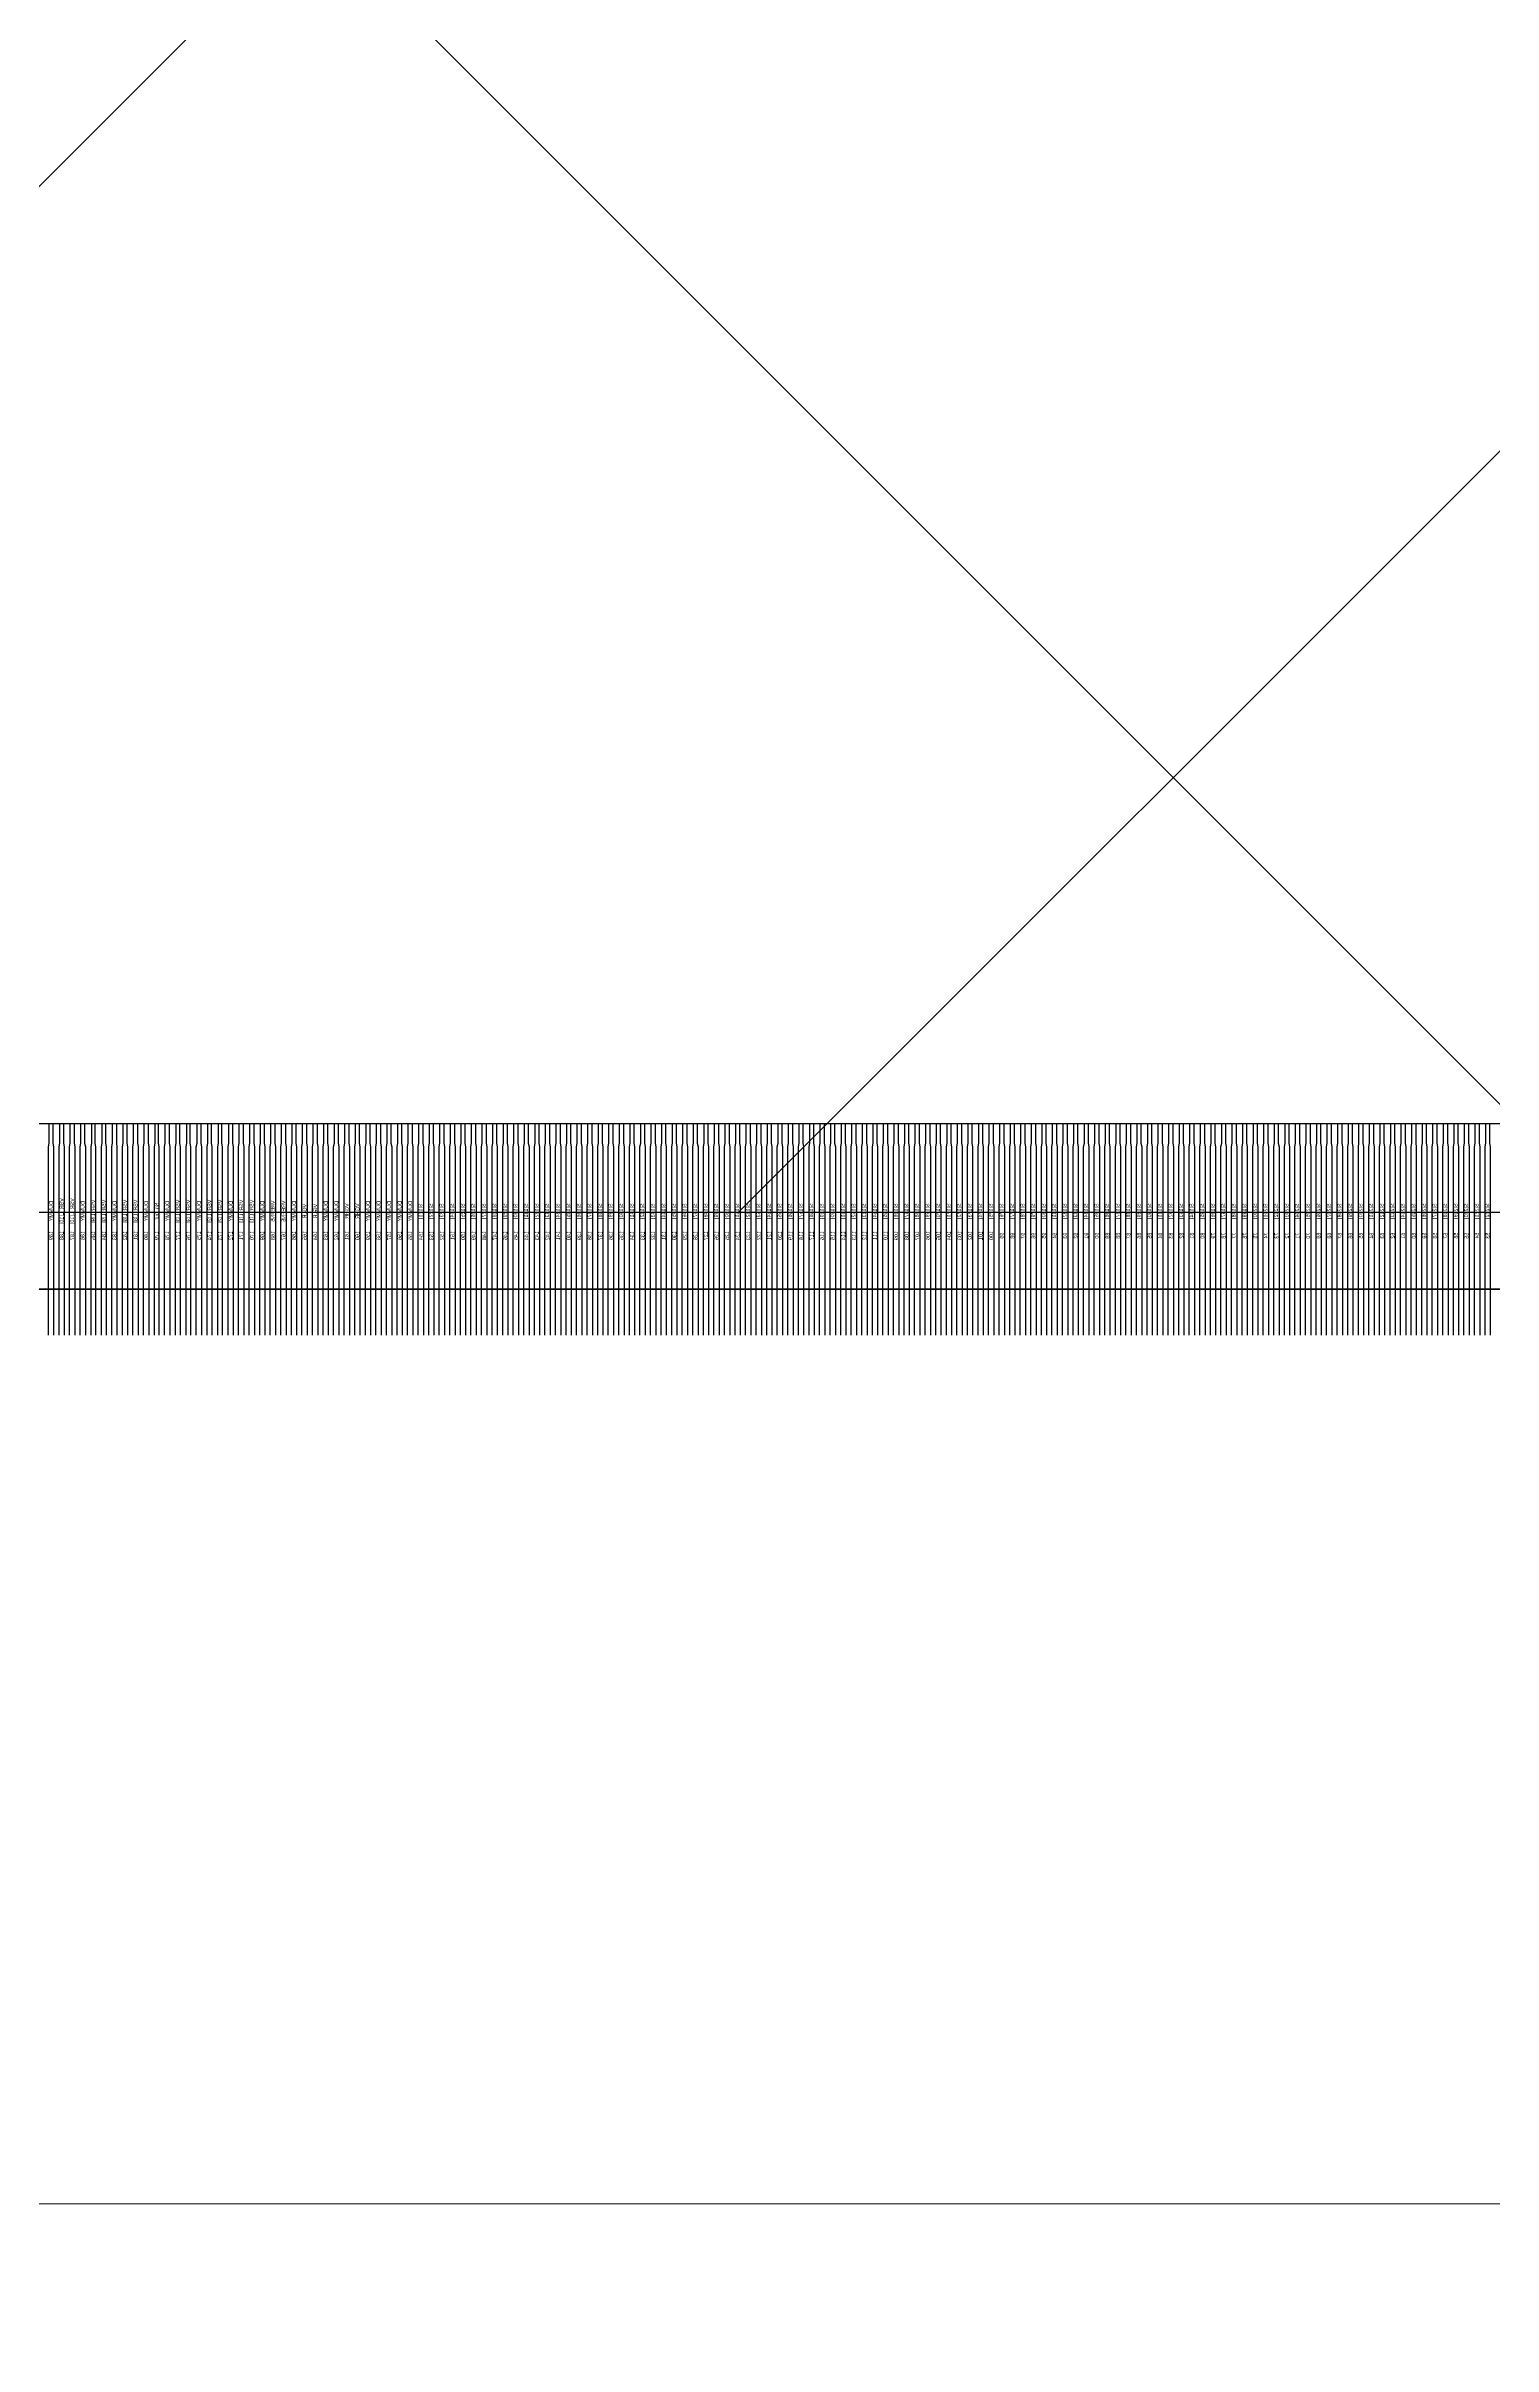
# Model space of a CAD drawing. Header units: millimetres. Extents: x 1773 to 2105, y 395 to 649.
# Drawn here: x 1951.61 to 1955.38, y 509.38 to 515.37 of the extents above; entities that cross this region are included whole.
import ezdxf
from ezdxf.enums import TextEntityAlignment as Align

# ---------------------------------------------------------------- set-up
doc = ezdxf.new("R2010")
doc.units = ezdxf.units.MM
for name, color, linetype in [('01 Copper', 3, 'Continuous'), ('06 Cutline', 4, 'Continuous'), ('13 OL no.', 190, 'Continuous'), ('14 OL name', 220, 'Continuous'), ('DST', 253, 'Continuous')]:
    doc.layers.add(name, color=color, linetype=linetype)
doc.layers.add('CG', color=3, linetype='Continuous', lineweight=20)
doc.layers.add('P_OLED.drawing', color=3, linetype='Continuous', lineweight=100)
doc.styles.add('MBC_Arial_Font', font='arial.ttf')

msp = doc.modelspace()

# ---------------------------------------------------------------- hatches: boundary and pattern name
at = {"layer": 'DST', "ltscale": 0.1}
h = msp.add_hatch(dxfattribs=at)
h.set_pattern_fill('ANSI37', color=256, style=0)
h.set_pattern_definition([(45, (59.7107, 15.058), (-2.245064, 2.245064), []), (135, (59.7107, 15.058), (-2.245064, -2.245064), [])])
h.paths.add_polyline_path([(1965.3206, 553.0235), (1937.9322, 553.0235), (1937.7377, 553.0216), (1937.548, 553.0158), (1937.3623, 553.0063), (1937.1803, 552.993), (1937.0021, 552.9761), (1936.8277, 552.9555), (1936.6569, 552.9314), (1936.4896, 552.9038), (1936.3259, 552.8728), (1936.1657, 552.8384), (1936.009, 552.8007), (1935.8555, 552.7597), (1935.7054, 552.7154), (1935.5585, 552.6681), (1935.4148, 552.6175), (1935.2742, 552.564), (1935.1366, 552.5074), (1935.0021, 552.4478), (1934.8704, 552.3854), (1934.7416, 552.32), (1934.6156, 552.2518), (1934.4924, 552.1809), (1934.3718, 552.1072), (1934.2538, 552.0308), (1934.1384, 551.9517), (1934.0255, 551.87), (1933.915, 551.7857), (1933.807, 551.6989), (1933.7012, 551.6096), (1933.5977, 551.5179), (1933.4965, 551.4237), (1933.3974, 551.3272), (1933.3004, 551.2282), (1933.2057, 551.127), (1933.1133, 551.0235), (1933.0234, 550.9176), (1932.9359, 550.8094), (1932.8509, 550.6987), (1932.7685, 550.5856), (1932.6886, 550.4699), (1932.6114, 550.3516), (1932.5369, 550.2307), (1932.4651, 550.1072), (1932.3961, 549.9808), (1932.3299, 549.8517), (1932.2666, 549.7197), (1932.2062, 549.5848), (1932.1488, 549.447), (1932.0944, 549.3061), (1932.0431, 549.1622), (1931.995, 549.0151), (1931.95, 548.8648), (1931.9083, 548.7113), (1931.8699, 548.5545), (1931.8349, 548.3944), (1931.8033, 548.2308), (1931.7752, 548.0638), (1931.7506, 547.8932), (1931.7297, 547.7192), (1931.7124, 547.5415), (1931.6989, 547.3601), (1931.6891, 547.175), (1931.6832, 546.9862), (1931.6812, 546.7925), (1931.6812, 518.2049), (1931.6832, 518.0573), (1931.6892, 517.9139), (1931.6989, 517.7733), (1931.7123, 517.6355), (1931.7293, 517.5005), (1931.7499, 517.3681), (1931.7738, 517.2382), (1931.801, 517.111), (1931.8315, 516.9862), (1931.865, 516.8638), (1931.9015, 516.7437), (1931.941, 516.6259), (1931.9833, 516.5104), (1932.0283, 516.397), (1932.0759, 516.2857), (1932.1261, 516.1765), (1932.1788, 516.0693), (1932.2338, 515.9641), (1932.2911, 515.8607), (1932.3506, 515.7592), (1932.4122, 515.6595), (1932.4758, 515.5615), (1932.5413, 515.4653), (1932.6087, 515.3707), (1932.6778, 515.2778), (1932.7485, 515.1864), (1932.8208, 515.0965), (1932.8945, 515.0082), (1932.9696, 514.9213), (1933.046, 514.8358), (1933.1235, 514.7516), (1933.2017, 514.6692), (1933.3418, 514.5273), (1933.4842, 514.3901), (1933.6294, 514.2573), (1933.7774, 514.1288), (1933.9285, 514.0048), (1934.0827, 513.8851), (1934.2402, 513.7699), (1934.4011, 513.659), (1934.5656, 513.5525), (1934.7337, 513.4503), (1934.9056, 513.3525), (1935.0814, 513.2591), (1935.2613, 513.1701), (1935.4455, 513.0855), (1935.6339, 513.0053), (1935.8269, 512.9295), (1936.0245, 512.8582), (1936.2269, 512.7913), (1936.4341, 512.7288), (1936.6464, 512.6708), (1936.8638, 512.6174), (1937.0865, 512.5684), (1937.3146, 512.5241), (1937.5482, 512.4842), (1937.7875, 512.449), (1938.0326, 512.4184), (1938.2836, 512.3925), (1938.5406, 512.3712), (1938.8038, 512.3546), (1939.0732, 512.3427), (1939.349, 512.3355), (1939.6321, 512.3331), (1963.6208, 512.3331), (1963.9039, 512.3355), (1964.1797, 512.3427), (1964.4491, 512.3546), (1964.7122, 512.3712), (1964.9692, 512.3925), (1965.2202, 512.4184), (1965.4653, 512.449), (1965.7046, 512.4842), (1965.9383, 512.5241), (1966.1664, 512.5684), (1966.3891, 512.6174), (1966.6065, 512.6708), (1966.8188, 512.7288), (1967.026, 512.7913), (1967.2284, 512.8582), (1967.426, 512.9295), (1967.6189, 513.0053), (1967.8074, 513.0855), (1967.9915, 513.1701), (1968.1714, 513.2591), (1968.3473, 513.3525), (1968.5192, 513.4503), (1968.6873, 513.5525), (1968.8517, 513.659), (1969.0126, 513.7699), (1969.1701, 513.8851), (1969.3243, 514.0048), (1969.4754, 514.1288), (1969.6235, 514.2573), (1969.7687, 514.3901), (1969.911, 514.5273), (1970.0511, 514.6692), (1970.1293, 514.7516), (1970.2069, 514.8358), (1970.2832, 514.9213), (1970.3583, 515.0082), (1970.4321, 515.0965), (1970.5043, 515.1864), (1970.5751, 515.2778), (1970.6442, 515.3707), (1970.7115, 515.4653), (1970.777, 515.5615), (1970.8407, 515.6595), (1970.9023, 515.7592), (1970.9618, 515.8607), (1971.0191, 515.9641), (1971.0741, 516.0693), (1971.1267, 516.1765), (1971.1769, 516.2857), (1971.2246, 516.397), (1971.2696, 516.5104), (1971.3119, 516.6259), (1971.3513, 516.7437), (1971.3879, 516.8638), (1971.4214, 516.9862), (1971.4518, 517.111), (1971.4791, 517.2382), (1971.503, 517.3681), (1971.5235, 517.5005), (1971.5406, 517.6355), (1971.554, 517.7733), (1971.5637, 517.9139), (1971.5696, 518.0573), (1971.5716, 518.2049), (1971.5716, 546.7925), (1971.5696, 546.9862), (1971.5637, 547.175), (1971.554, 547.3601), (1971.5404, 547.5415), (1971.5232, 547.7192), (1971.5022, 547.8932), (1971.4777, 548.0638), (1971.4496, 548.2308), (1971.418, 548.3944), (1971.3829, 548.5545), (1971.3446, 548.7113), (1971.3029, 548.8648), (1971.2579, 549.0151), (1971.2098, 549.1622), (1971.1585, 549.3061), (1971.1041, 549.447), (1971.0467, 549.5848), (1970.9863, 549.7197), (1970.923, 549.8517), (1970.8568, 549.9808), (1970.7878, 550.1072), (1970.716, 550.2307), (1970.6414, 550.3516), (1970.5642, 550.4699), (1970.4844, 550.5856), (1970.4019, 550.6987), (1970.317, 550.8094), (1970.2295, 550.9176), (1970.1395, 551.0235), (1970.0472, 551.127), (1969.9525, 551.2282), (1969.8555, 551.3272), (1969.7564, 551.4237), (1969.6552, 551.5179), (1969.5517, 551.6096), (1969.4459, 551.6989), (1969.3378, 551.7857), (1969.2274, 551.87), (1969.1144, 551.9517), (1968.999, 552.0308), (1968.8811, 552.1072), (1968.7605, 552.1809), (1968.6372, 552.2518), (1968.5112, 552.32), (1968.3825, 552.3854), (1968.2508, 552.4478), (1968.1162, 552.5074), (1967.9787, 552.564), (1967.8381, 552.6175), (1967.6944, 552.6681), (1967.5475, 552.7154), (1967.3973, 552.7597), (1967.2439, 552.8007), (1967.0871, 552.8384), (1966.9269, 552.8728), (1966.7632, 552.9038), (1966.596, 552.9314), (1966.4252, 552.9555), (1966.2507, 552.9761), (1966.0726, 552.993), (1965.8906, 553.0063), (1965.7048, 553.0158), (1965.5152, 553.0216)])

# ---------------------------------------------------------------- linework, layer by layer
at = {"layer": '01 Copper', "color": 1}
for points in [[(1951.6197, 512.0131), (1951.6197, 512.5031), (1951.6214, 512.5131), (1951.6214, 512.5631)], [(1951.6314, 512.5631), (1951.6314, 512.5131), (1951.6332, 512.5031), (1951.6332, 512.0131)], [(1951.7022, 512.0131), (1951.7022, 512.5031), (1951.7039, 512.5131), (1951.7039, 512.5631)], [(1951.7139, 512.5631), (1951.7139, 512.5131), (1951.7157, 512.5031), (1951.7157, 512.0131)], [(1951.7846, 512.0131), (1951.7846, 512.5031), (1951.7864, 512.5131), (1951.7864, 512.5631)], [(1951.7964, 512.5631), (1951.7964, 512.5131), (1951.7981, 512.5031), (1951.7981, 512.0131)], [(1951.8671, 512.0131), (1951.8671, 512.5031), (1951.8688, 512.5131), (1951.8688, 512.5631)], [(1951.8788, 512.5631), (1951.8788, 512.5131), (1951.8806, 512.5031), (1951.8806, 512.0131)], [(1951.9221, 512.0131), (1951.9221, 512.5031), (1951.9238, 512.5131), (1951.9238, 512.5631)], [(1951.9338, 512.5631), (1951.9338, 512.5131), (1951.9356, 512.5031), (1951.9356, 512.0131)], [(1952.0045, 512.0131), (1952.0045, 512.5031), (1952.0063, 512.5131), (1952.0063, 512.5631)], [(1952.0163, 512.5631), (1952.0163, 512.5131), (1952.018, 512.5031), (1952.018, 512.0131)], [(1952.087, 512.0131), (1952.087, 512.5031), (1952.0888, 512.5131), (1952.0888, 512.5631)], [(1952.0988, 512.5631), (1952.0988, 512.5131), (1952.1005, 512.5031), (1952.1005, 512.0131)], [(1952.1695, 512.0131), (1952.1695, 512.5031), (1952.1712, 512.5131), (1952.1712, 512.5631)], [(1952.1812, 512.5631), (1952.1812, 512.5131), (1952.183, 512.5031), (1952.183, 512.0131)], [(1952.252, 512.0131), (1952.252, 512.5031), (1952.2537, 512.5131), (1952.2537, 512.5631)], [(1952.2637, 512.5631), (1952.2637, 512.5131), (1952.2655, 512.5031), (1952.2655, 512.0131)], [(1952.3344, 512.0131), (1952.3344, 512.5031), (1952.3362, 512.5131), (1952.3362, 512.5631)], [(1952.3462, 512.5631), (1952.3462, 512.5131), (1952.3479, 512.5031), (1952.3479, 512.0131)], [(1952.3619, 512.0131), (1952.3619, 512.5031), (1952.3637, 512.5131), (1952.3637, 512.5631)], [(1952.3737, 512.5631), (1952.3737, 512.5131), (1952.3754, 512.5031), (1952.3754, 512.0131)], [(1952.4444, 512.0131), (1952.4444, 512.5031), (1952.4461, 512.5131), (1952.4461, 512.5631)], [(1952.4561, 512.5631), (1952.4561, 512.5131), (1952.4579, 512.5031), (1952.4579, 512.0131)], [(1952.4719, 512.0131), (1952.4719, 512.5031), (1952.4736, 512.5131), (1952.4736, 512.5631)], [(1952.4836, 512.5631), (1952.4836, 512.5131), (1952.4854, 512.5031), (1952.4854, 512.0131)], [(1952.4994, 512.0131), (1952.4994, 512.5031), (1952.5011, 512.5131), (1952.5011, 512.5631)], [(1952.5111, 512.5631), (1952.5111, 512.5131), (1952.5129, 512.5031), (1952.5129, 512.0131)], [(1952.5269, 512.0131), (1952.5269, 512.5031), (1952.5286, 512.5131), (1952.5286, 512.5631)], [(1952.5386, 512.5631), (1952.5386, 512.5131), (1952.5404, 512.5031), (1952.5404, 512.0131)], [(1952.5544, 512.0131), (1952.5544, 512.5031), (1952.5561, 512.5131), (1952.5561, 512.5631)], [(1952.5661, 512.5631), (1952.5661, 512.5131), (1952.5679, 512.5031), (1952.5679, 512.0131)]]:
    msp.add_lwpolyline(points, dxfattribs=at)
at = {"layer": '01 Copper'}
for points in [[(1951.6472, 512.0131), (1951.6472, 512.5031), (1951.6489, 512.5131), (1951.6489, 512.5631)], [(1951.6589, 512.5631), (1951.6589, 512.5131), (1951.6607, 512.5031), (1951.6607, 512.0131)], [(1951.6747, 512.0131), (1951.6747, 512.5031), (1951.6764, 512.5131), (1951.6764, 512.5631)], [(1951.6864, 512.5631), (1951.6864, 512.5131), (1951.6882, 512.5031), (1951.6882, 512.0131)], [(1951.7314, 512.5631), (1951.7314, 512.5131), (1951.7296, 512.5031), (1951.7296, 512.0131)], [(1951.7431, 512.0131), (1951.7431, 512.5031), (1951.7414, 512.5131), (1951.7414, 512.5631)], [(1951.7589, 512.5631), (1951.7589, 512.5131), (1951.7571, 512.5031), (1951.7571, 512.0131)], [(1951.7706, 512.0131), (1951.7706, 512.5031), (1951.7689, 512.5131), (1951.7689, 512.5631)], [(1951.8121, 512.0131), (1951.8121, 512.5031), (1951.8139, 512.5131), (1951.8139, 512.5631)], [(1951.8239, 512.5631), (1951.8239, 512.5131), (1951.8256, 512.5031), (1951.8256, 512.0131)], [(1951.8396, 512.0131), (1951.8396, 512.5031), (1951.8414, 512.5131), (1951.8414, 512.5631)], [(1951.8514, 512.5631), (1951.8514, 512.5131), (1951.8531, 512.5031), (1951.8531, 512.0131)], [(1951.9513, 512.5631), (1951.9513, 512.5131), (1951.9496, 512.5031), (1951.9496, 512.0131)], [(1951.9631, 512.0131), (1951.9631, 512.5031), (1951.9613, 512.5131), (1951.9613, 512.5631)], [(1951.9788, 512.5631), (1951.9788, 512.5131), (1951.9771, 512.5031), (1951.9771, 512.0131)], [(1951.9906, 512.0131), (1951.9906, 512.5031), (1951.9888, 512.5131), (1951.9888, 512.5631)], [(1952.0338, 512.5631), (1952.0338, 512.5131), (1952.032, 512.5031), (1952.032, 512.0131)], [(1952.0455, 512.0131), (1952.0455, 512.5031), (1952.0438, 512.5131), (1952.0438, 512.5631)], [(1952.0613, 512.5631), (1952.0613, 512.5131), (1952.0595, 512.5031), (1952.0595, 512.0131)], [(1952.073, 512.0131), (1952.073, 512.5031), (1952.0713, 512.5131), (1952.0713, 512.5631)], [(1952.1145, 512.0131), (1952.1145, 512.5031), (1952.1163, 512.5131), (1952.1163, 512.5631)], [(1952.1263, 512.5631), (1952.1263, 512.5131), (1952.128, 512.5031), (1952.128, 512.0131)], [(1952.142, 512.0131), (1952.142, 512.5031), (1952.1438, 512.5131), (1952.1438, 512.5631)], [(1952.1538, 512.5631), (1952.1538, 512.5131), (1952.1555, 512.5031), (1952.1555, 512.0131)], [(1952.197, 512.0131), (1952.197, 512.5031), (1952.1987, 512.5131), (1952.1987, 512.5631)], [(1952.2087, 512.5631), (1952.2087, 512.5131), (1952.2105, 512.5031), (1952.2105, 512.0131)], [(1952.2245, 512.0131), (1952.2245, 512.5031), (1952.2262, 512.5131), (1952.2262, 512.5631)], [(1952.2362, 512.5631), (1952.2362, 512.5131), (1952.238, 512.5031), (1952.238, 512.0131)], [(1952.5818, 512.0131), (1952.5818, 512.5031), (1952.5836, 512.5131), (1952.5836, 512.5631)], [(1952.5936, 512.5631), (1952.5936, 512.5131), (1952.5953, 512.5031), (1952.5953, 512.0131)], [(1952.6093, 512.0131), (1952.6093, 512.5031), (1952.6111, 512.5131), (1952.6111, 512.5631)], [(1952.6211, 512.5631), (1952.6211, 512.5131), (1952.6228, 512.5031), (1952.6228, 512.0131)], [(1952.6368, 512.0131), (1952.6368, 512.5031), (1952.6386, 512.5131), (1952.6386, 512.5631)], [(1952.6486, 512.5631), (1952.6486, 512.5131), (1952.6503, 512.5031), (1952.6503, 512.0131)], [(1952.6643, 512.0131), (1952.6643, 512.5031), (1952.6661, 512.5131), (1952.6661, 512.5631)], [(1952.6761, 512.5631), (1952.6761, 512.5131), (1952.6778, 512.5031), (1952.6778, 512.0131)], [(1952.6918, 512.0131), (1952.6918, 512.5031), (1952.6936, 512.5131), (1952.6936, 512.5631)], [(1952.7036, 512.5631), (1952.7036, 512.5131), (1952.7053, 512.5031), (1952.7053, 512.0131)], [(1952.7193, 512.0131), (1952.7193, 512.5031), (1952.721, 512.5131), (1952.721, 512.5631)], [(1952.731, 512.5631), (1952.731, 512.5131), (1952.7328, 512.5031), (1952.7328, 512.0131)], [(1952.7468, 512.0131), (1952.7468, 512.5031), (1952.7485, 512.5131), (1952.7485, 512.5631)], [(1952.7585, 512.5631), (1952.7585, 512.5131), (1952.7603, 512.5031), (1952.7603, 512.0131)], [(1952.7743, 512.0131), (1952.7743, 512.5031), (1952.776, 512.5131), (1952.776, 512.5631)], [(1952.786, 512.5631), (1952.786, 512.5131), (1952.7878, 512.5031), (1952.7878, 512.0131)], [(1952.8018, 512.0131), (1952.8018, 512.5031), (1952.8035, 512.5131), (1952.8035, 512.5631)], [(1952.8135, 512.5631), (1952.8135, 512.5131), (1952.8153, 512.5031), (1952.8153, 512.0131)], [(1952.8293, 512.0131), (1952.8293, 512.5031), (1952.831, 512.5131), (1952.831, 512.5631)], [(1952.841, 512.5631), (1952.841, 512.5131), (1952.8428, 512.5031), (1952.8428, 512.0131)], [(1952.8568, 512.0131), (1952.8568, 512.5031), (1952.8585, 512.5131), (1952.8585, 512.5631)], [(1952.8685, 512.5631), (1952.8685, 512.5131), (1952.8703, 512.5031), (1952.8703, 512.0131)], [(1952.8842, 512.0131), (1952.8842, 512.5031), (1952.886, 512.5131), (1952.886, 512.5631)], [(1952.896, 512.5631), (1952.896, 512.5131), (1952.8977, 512.5031), (1952.8977, 512.0131)], [(1952.9117, 512.0131), (1952.9117, 512.5031), (1952.9135, 512.5131), (1952.9135, 512.5631)], [(1952.9235, 512.5631), (1952.9235, 512.5131), (1952.9252, 512.5031), (1952.9252, 512.0131)], [(1952.9392, 512.0131), (1952.9392, 512.5031), (1952.941, 512.5131), (1952.941, 512.5631)], [(1952.951, 512.5631), (1952.951, 512.5131), (1952.9527, 512.5031), (1952.9527, 512.0131)], [(1952.9667, 512.0131), (1952.9667, 512.5031), (1952.9685, 512.5131), (1952.9685, 512.5631)], [(1952.9785, 512.5631), (1952.9785, 512.5131), (1952.9802, 512.5031), (1952.9802, 512.0131)], [(1952.9942, 512.0131), (1952.9942, 512.5031), (1952.996, 512.5131), (1952.996, 512.5631)], [(1953.006, 512.5631), (1953.006, 512.5131), (1953.0077, 512.5031), (1953.0077, 512.0131)], [(1953.0217, 512.0131), (1953.0217, 512.5031), (1953.0234, 512.5131), (1953.0234, 512.5631)], [(1953.0334, 512.5631), (1953.0334, 512.5131), (1953.0352, 512.5031), (1953.0352, 512.0131)], [(1953.0492, 512.0131), (1953.0492, 512.5031), (1953.0509, 512.5131), (1953.0509, 512.5631)], [(1953.0609, 512.5631), (1953.0609, 512.5131), (1953.0627, 512.5031), (1953.0627, 512.0131)], [(1953.0767, 512.0131), (1953.0767, 512.5031), (1953.0784, 512.5131), (1953.0784, 512.5631)], [(1953.0884, 512.5631), (1953.0884, 512.5131), (1953.0902, 512.5031), (1953.0902, 512.0131)], [(1953.1042, 512.0131), (1953.1042, 512.5031), (1953.1059, 512.5131), (1953.1059, 512.5631)], [(1953.1159, 512.5631), (1953.1159, 512.5131), (1953.1177, 512.5031), (1953.1177, 512.0131)], [(1953.1317, 512.0131), (1953.1317, 512.5031), (1953.1334, 512.5131), (1953.1334, 512.5631)], [(1953.1434, 512.5631), (1953.1434, 512.5131), (1953.1452, 512.5031), (1953.1452, 512.0131)], [(1953.1591, 512.0131), (1953.1591, 512.5031), (1953.1609, 512.5131), (1953.1609, 512.5631)], [(1953.1709, 512.5631), (1953.1709, 512.5131), (1953.1726, 512.5031), (1953.1726, 512.0131)], [(1953.1866, 512.0131), (1953.1866, 512.5031), (1953.1884, 512.5131), (1953.1884, 512.5631)], [(1953.1984, 512.5631), (1953.1984, 512.5131), (1953.2001, 512.5031), (1953.2001, 512.0131)], [(1953.2141, 512.0131), (1953.2141, 512.5031), (1953.2159, 512.5131), (1953.2159, 512.5631)], [(1953.2259, 512.5631), (1953.2259, 512.5131), (1953.2276, 512.5031), (1953.2276, 512.0131)], [(1953.2416, 512.0131), (1953.2416, 512.5031), (1953.2434, 512.5131), (1953.2434, 512.5631)], [(1953.2534, 512.5631), (1953.2534, 512.5131), (1953.2551, 512.5031), (1953.2551, 512.0131)], [(1953.2691, 512.0131), (1953.2691, 512.5031), (1953.2709, 512.5131), (1953.2709, 512.5631)], [(1953.2809, 512.5631), (1953.2809, 512.5131), (1953.2826, 512.5031), (1953.2826, 512.0131)], [(1953.2966, 512.0131), (1953.2966, 512.5031), (1953.2983, 512.5131), (1953.2983, 512.5631)], [(1953.3083, 512.5631), (1953.3083, 512.5131), (1953.3101, 512.5031), (1953.3101, 512.0131)], [(1953.3241, 512.0131), (1953.3241, 512.5031), (1953.3258, 512.5131), (1953.3258, 512.5631)], [(1953.3358, 512.5631), (1953.3358, 512.5131), (1953.3376, 512.5031), (1953.3376, 512.0131)], [(1953.3516, 512.0131), (1953.3516, 512.5031), (1953.3533, 512.5131), (1953.3533, 512.5631)], [(1953.3633, 512.5631), (1953.3633, 512.5131), (1953.3651, 512.5031), (1953.3651, 512.0131)], [(1953.3791, 512.0131), (1953.3791, 512.5031), (1953.3808, 512.5131), (1953.3808, 512.5631)], [(1953.3908, 512.5631), (1953.3908, 512.5131), (1953.3926, 512.5031), (1953.3926, 512.0131)], [(1953.4066, 512.0131), (1953.4066, 512.5031), (1953.4083, 512.5131), (1953.4083, 512.5631)], [(1953.4183, 512.5631), (1953.4183, 512.5131), (1953.4201, 512.5031), (1953.4201, 512.0131)], [(1953.434, 512.0131), (1953.434, 512.5031), (1953.4358, 512.5131), (1953.4358, 512.5631)], [(1953.4458, 512.5631), (1953.4458, 512.5131), (1953.4475, 512.5031), (1953.4475, 512.0131)], [(1953.4615, 512.0131), (1953.4615, 512.5031), (1953.4633, 512.5131), (1953.4633, 512.5631)], [(1953.4733, 512.5631), (1953.4733, 512.5131), (1953.475, 512.5031), (1953.475, 512.0131)], [(1953.489, 512.0131), (1953.489, 512.5031), (1953.4908, 512.5131), (1953.4908, 512.5631)], [(1953.5008, 512.5631), (1953.5008, 512.5131), (1953.5025, 512.5031), (1953.5025, 512.0131)], [(1953.5165, 512.0131), (1953.5165, 512.5031), (1953.5183, 512.5131), (1953.5183, 512.5631)], [(1953.5283, 512.5631), (1953.5283, 512.5131), (1953.53, 512.5031), (1953.53, 512.0131)], [(1953.544, 512.0131), (1953.544, 512.5031), (1953.5458, 512.5131), (1953.5458, 512.5631)], [(1953.5558, 512.5631), (1953.5558, 512.5131), (1953.5575, 512.5031), (1953.5575, 512.0131)], [(1953.5715, 512.0131), (1953.5715, 512.5031), (1953.5733, 512.5131), (1953.5733, 512.5631)], [(1953.5833, 512.5631), (1953.5833, 512.5131), (1953.585, 512.5031), (1953.585, 512.0131)], [(1953.599, 512.0131), (1953.599, 512.5031), (1953.6007, 512.5131), (1953.6007, 512.5631)], [(1953.6107, 512.5631), (1953.6107, 512.5131), (1953.6125, 512.5031), (1953.6125, 512.0131)], [(1953.6265, 512.0131), (1953.6265, 512.5031), (1953.6282, 512.5131), (1953.6282, 512.5631)], [(1953.6382, 512.5631), (1953.6382, 512.5131), (1953.64, 512.5031), (1953.64, 512.0131)], [(1953.654, 512.0131), (1953.654, 512.5031), (1953.6557, 512.5131), (1953.6557, 512.5631)], [(1953.6657, 512.5631), (1953.6657, 512.5131), (1953.6675, 512.5031), (1953.6675, 512.0131)], [(1953.6815, 512.0131), (1953.6815, 512.5031), (1953.6832, 512.5131), (1953.6832, 512.5631)], [(1953.6932, 512.5631), (1953.6932, 512.5131), (1953.695, 512.5031), (1953.695, 512.0131)], [(1953.709, 512.0131), (1953.709, 512.5031), (1953.7107, 512.5131), (1953.7107, 512.5631)], [(1953.7207, 512.5631), (1953.7207, 512.5131), (1953.7225, 512.5031), (1953.7225, 512.0131)], [(1953.7364, 512.0131), (1953.7364, 512.5031), (1953.7382, 512.5131), (1953.7382, 512.5631)], [(1953.7482, 512.5631), (1953.7482, 512.5131), (1953.7499, 512.5031), (1953.7499, 512.0131)], [(1953.7639, 512.0131), (1953.7639, 512.5031), (1953.7657, 512.5131), (1953.7657, 512.5631)], [(1953.7757, 512.5631), (1953.7757, 512.5131), (1953.7774, 512.5031), (1953.7774, 512.0131)], [(1953.7914, 512.0131), (1953.7914, 512.5031), (1953.7932, 512.5131), (1953.7932, 512.5631)], [(1953.8032, 512.5631), (1953.8032, 512.5131), (1953.8049, 512.5031), (1953.8049, 512.0131)], [(1953.8189, 512.0131), (1953.8189, 512.5031), (1953.8207, 512.5131), (1953.8207, 512.5631)], [(1953.8307, 512.5631), (1953.8307, 512.5131), (1953.8324, 512.5031), (1953.8324, 512.0131)], [(1953.8464, 512.0131), (1953.8464, 512.5031), (1953.8482, 512.5131), (1953.8482, 512.5631)], [(1953.8582, 512.5631), (1953.8582, 512.5131), (1953.8599, 512.5031), (1953.8599, 512.0131)], [(1953.8739, 512.0131), (1953.8739, 512.5031), (1953.8756, 512.5131), (1953.8756, 512.5631)], [(1953.8856, 512.5631), (1953.8856, 512.5131), (1953.8874, 512.5031), (1953.8874, 512.0131)], [(1953.9014, 512.0131), (1953.9014, 512.5031), (1953.9031, 512.5131), (1953.9031, 512.5631)], [(1953.9131, 512.5631), (1953.9131, 512.5131), (1953.9149, 512.5031), (1953.9149, 512.0131)], [(1953.9289, 512.0131), (1953.9289, 512.5031), (1953.9306, 512.5131), (1953.9306, 512.5631)], [(1953.9406, 512.5631), (1953.9406, 512.5131), (1953.9424, 512.5031), (1953.9424, 512.0131)], [(1953.9564, 512.0131), (1953.9564, 512.5031), (1953.9581, 512.5131), (1953.9581, 512.5631)], [(1953.9681, 512.5631), (1953.9681, 512.5131), (1953.9699, 512.5031), (1953.9699, 512.0131)], [(1953.9839, 512.0131), (1953.9839, 512.5031), (1953.9856, 512.5131), (1953.9856, 512.5631)], [(1953.9956, 512.5631), (1953.9956, 512.5131), (1953.9974, 512.5031), (1953.9974, 512.0131)], [(1954.0113, 512.0131), (1954.0113, 512.5031), (1954.0131, 512.5131), (1954.0131, 512.5631)], [(1954.0231, 512.5631), (1954.0231, 512.5131), (1954.0248, 512.5031), (1954.0248, 512.0131)], [(1954.0388, 512.0131), (1954.0388, 512.5031), (1954.0406, 512.5131), (1954.0406, 512.5631)], [(1954.0506, 512.5631), (1954.0506, 512.5131), (1954.0523, 512.5031), (1954.0523, 512.0131)], [(1954.0663, 512.0131), (1954.0663, 512.5031), (1954.0681, 512.5131), (1954.0681, 512.5631)], [(1954.0781, 512.5631), (1954.0781, 512.5131), (1954.0798, 512.5031), (1954.0798, 512.0131)], [(1954.0938, 512.0131), (1954.0938, 512.5031), (1954.0956, 512.5131), (1954.0956, 512.5631)], [(1954.1056, 512.5631), (1954.1056, 512.5131), (1954.1073, 512.5031), (1954.1073, 512.0131)], [(1954.1213, 512.0131), (1954.1213, 512.5031), (1954.1231, 512.5131), (1954.1231, 512.5631)], [(1954.1331, 512.5631), (1954.1331, 512.5131), (1954.1348, 512.5031), (1954.1348, 512.0131)], [(1954.1488, 512.0131), (1954.1488, 512.5031), (1954.1505, 512.5131), (1954.1505, 512.5631)], [(1954.1605, 512.5631), (1954.1605, 512.5131), (1954.1623, 512.5031), (1954.1623, 512.0131)], [(1954.1763, 512.0131), (1954.1763, 512.5031), (1954.178, 512.5131), (1954.178, 512.5631)], [(1954.188, 512.5631), (1954.188, 512.5131), (1954.1898, 512.5031), (1954.1898, 512.0131)], [(1954.2038, 512.0131), (1954.2038, 512.5031), (1954.2055, 512.5131), (1954.2055, 512.5631)], [(1954.2155, 512.5631), (1954.2155, 512.5131), (1954.2173, 512.5031), (1954.2173, 512.0131)], [(1954.2313, 512.0131), (1954.2313, 512.5031), (1954.233, 512.5131), (1954.233, 512.5631)], [(1954.243, 512.5631), (1954.243, 512.5131), (1954.2448, 512.5031), (1954.2448, 512.0131)], [(1954.2588, 512.0131), (1954.2588, 512.5031), (1954.2605, 512.5131), (1954.2605, 512.5631)], [(1954.2705, 512.5631), (1954.2705, 512.5131), (1954.2723, 512.5031), (1954.2723, 512.0131)], [(1954.2863, 512.0131), (1954.2863, 512.5031), (1954.288, 512.5131), (1954.288, 512.5631)], [(1954.298, 512.5631), (1954.298, 512.5131), (1954.2998, 512.5031), (1954.2998, 512.0131)], [(1954.3137, 512.0131), (1954.3137, 512.5031), (1954.3155, 512.5131), (1954.3155, 512.5631)], [(1954.3255, 512.5631), (1954.3255, 512.5131), (1954.3272, 512.5031), (1954.3272, 512.0131)], [(1954.3412, 512.0131), (1954.3412, 512.5031), (1954.343, 512.5131), (1954.343, 512.5631)], [(1954.353, 512.5631), (1954.353, 512.5131), (1954.3547, 512.5031), (1954.3547, 512.0131)], [(1954.3687, 512.0131), (1954.3687, 512.5031), (1954.3705, 512.5131), (1954.3705, 512.5631)], [(1954.3805, 512.5631), (1954.3805, 512.5131), (1954.3822, 512.5031), (1954.3822, 512.0131)], [(1954.3962, 512.0131), (1954.3962, 512.5031), (1954.398, 512.5131), (1954.398, 512.5631)], [(1954.408, 512.5631), (1954.408, 512.5131), (1954.4097, 512.5031), (1954.4097, 512.0131)], [(1954.4237, 512.0131), (1954.4237, 512.5031), (1954.4255, 512.5131), (1954.4255, 512.5631)], [(1954.4355, 512.5631), (1954.4355, 512.5131), (1954.4372, 512.5031), (1954.4372, 512.0131)], [(1954.4512, 512.0131), (1954.4512, 512.5031), (1954.4529, 512.5131), (1954.4529, 512.5631)], [(1954.4629, 512.5631), (1954.4629, 512.5131), (1954.4647, 512.5031), (1954.4647, 512.0131)], [(1954.4787, 512.0131), (1954.4787, 512.5031), (1954.4804, 512.5131), (1954.4804, 512.5631)], [(1954.4904, 512.5631), (1954.4904, 512.5131), (1954.4922, 512.5031), (1954.4922, 512.0131)], [(1954.5062, 512.0131), (1954.5062, 512.5031), (1954.5079, 512.5131), (1954.5079, 512.5631)], [(1954.5179, 512.5631), (1954.5179, 512.5131), (1954.5197, 512.5031), (1954.5197, 512.0131)], [(1954.5337, 512.0131), (1954.5337, 512.5031), (1954.5354, 512.5131), (1954.5354, 512.5631)], [(1954.5454, 512.5631), (1954.5454, 512.5131), (1954.5472, 512.5031), (1954.5472, 512.0131)], [(1954.5612, 512.0131), (1954.5612, 512.5031), (1954.5629, 512.5131), (1954.5629, 512.5631)], [(1954.5729, 512.5631), (1954.5729, 512.5131), (1954.5747, 512.5031), (1954.5747, 512.0131)], [(1954.5886, 512.0131), (1954.5886, 512.5031), (1954.5904, 512.5131), (1954.5904, 512.5631)], [(1954.6004, 512.5631), (1954.6004, 512.5131), (1954.6021, 512.5031), (1954.6021, 512.0131)], [(1954.6161, 512.0131), (1954.6161, 512.5031), (1954.6179, 512.5131), (1954.6179, 512.5631)], [(1954.6279, 512.5631), (1954.6279, 512.5131), (1954.6296, 512.5031), (1954.6296, 512.0131)], [(1954.6436, 512.0131), (1954.6436, 512.5031), (1954.6454, 512.5131), (1954.6454, 512.5631)], [(1954.6554, 512.5631), (1954.6554, 512.5131), (1954.6571, 512.5031), (1954.6571, 512.0131)], [(1954.6711, 512.0131), (1954.6711, 512.5031), (1954.6729, 512.5131), (1954.6729, 512.5631)], [(1954.6829, 512.5631), (1954.6829, 512.5131), (1954.6846, 512.5031), (1954.6846, 512.0131)], [(1954.6986, 512.0131), (1954.6986, 512.5031), (1954.7004, 512.5131), (1954.7004, 512.5631)], [(1954.7104, 512.5631), (1954.7104, 512.5131), (1954.7121, 512.5031), (1954.7121, 512.0131)], [(1954.7261, 512.0131), (1954.7261, 512.5031), (1954.7278, 512.5131), (1954.7278, 512.5631)], [(1954.7378, 512.5631), (1954.7378, 512.5131), (1954.7396, 512.5031), (1954.7396, 512.0131)], [(1954.7536, 512.0131), (1954.7536, 512.5031), (1954.7553, 512.5131), (1954.7553, 512.5631)], [(1954.7653, 512.5631), (1954.7653, 512.5131), (1954.7671, 512.5031), (1954.7671, 512.0131)], [(1954.7811, 512.0131), (1954.7811, 512.5031), (1954.7828, 512.5131), (1954.7828, 512.5631)], [(1954.7928, 512.5631), (1954.7928, 512.5131), (1954.7946, 512.5031), (1954.7946, 512.0131)], [(1954.8086, 512.0131), (1954.8086, 512.5031), (1954.8103, 512.5131), (1954.8103, 512.5631)], [(1954.8203, 512.5631), (1954.8203, 512.5131), (1954.8221, 512.5031), (1954.8221, 512.0131)], [(1954.8361, 512.0131), (1954.8361, 512.5031), (1954.8378, 512.5131), (1954.8378, 512.5631)], [(1954.8478, 512.5631), (1954.8478, 512.5131), (1954.8496, 512.5031), (1954.8496, 512.0131)], [(1954.8635, 512.0131), (1954.8635, 512.5031), (1954.8653, 512.5131), (1954.8653, 512.5631)], [(1954.8753, 512.5631), (1954.8753, 512.5131), (1954.877, 512.5031), (1954.877, 512.0131)], [(1954.891, 512.0131), (1954.891, 512.5031), (1954.8928, 512.5131), (1954.8928, 512.5631)], [(1954.9028, 512.5631), (1954.9028, 512.5131), (1954.9045, 512.5031), (1954.9045, 512.0131)], [(1954.9185, 512.0131), (1954.9185, 512.5031), (1954.9203, 512.5131), (1954.9203, 512.5631)], [(1954.9303, 512.5631), (1954.9303, 512.5131), (1954.932, 512.5031), (1954.932, 512.0131)], [(1954.946, 512.0131), (1954.946, 512.5031), (1954.9478, 512.5131), (1954.9478, 512.5631)], [(1954.9578, 512.5631), (1954.9578, 512.5131), (1954.9595, 512.5031), (1954.9595, 512.0131)], [(1954.9735, 512.0131), (1954.9735, 512.5031), (1954.9753, 512.5131), (1954.9753, 512.5631)], [(1954.9853, 512.5631), (1954.9853, 512.5131), (1954.987, 512.5031), (1954.987, 512.0131)], [(1955.001, 512.0131), (1955.001, 512.5031), (1955.0028, 512.5131), (1955.0028, 512.5631)], [(1955.0128, 512.5631), (1955.0128, 512.5131), (1955.0145, 512.5031), (1955.0145, 512.0131)], [(1955.0285, 512.0131), (1955.0285, 512.5031), (1955.0302, 512.5131), (1955.0302, 512.5631)], [(1955.0402, 512.5631), (1955.0402, 512.5131), (1955.042, 512.5031), (1955.042, 512.0131)], [(1955.056, 512.0131), (1955.056, 512.5031), (1955.0577, 512.5131), (1955.0577, 512.5631)], [(1955.0677, 512.5631), (1955.0677, 512.5131), (1955.0695, 512.5031), (1955.0695, 512.0131)], [(1955.0835, 512.0131), (1955.0835, 512.5031), (1955.0852, 512.5131), (1955.0852, 512.5631)], [(1955.0952, 512.5631), (1955.0952, 512.5131), (1955.097, 512.5031), (1955.097, 512.0131)], [(1955.111, 512.0131), (1955.111, 512.5031), (1955.1127, 512.5131), (1955.1127, 512.5631)], [(1955.1227, 512.5631), (1955.1227, 512.5131), (1955.1245, 512.5031), (1955.1245, 512.0131)], [(1955.1385, 512.0131), (1955.1385, 512.5031), (1955.1402, 512.5131), (1955.1402, 512.5631)], [(1955.1502, 512.5631), (1955.1502, 512.5131), (1955.152, 512.5031), (1955.152, 512.0131)], [(1955.1659, 512.0131), (1955.1659, 512.5031), (1955.1677, 512.5131), (1955.1677, 512.5631)], [(1955.1777, 512.5631), (1955.1777, 512.5131), (1955.1794, 512.5031), (1955.1794, 512.0131)], [(1955.1934, 512.0131), (1955.1934, 512.5031), (1955.1952, 512.5131), (1955.1952, 512.5631)], [(1955.2052, 512.5631), (1955.2052, 512.5131), (1955.2069, 512.5031), (1955.2069, 512.0131)], [(1955.2209, 512.0131), (1955.2209, 512.5031), (1955.2227, 512.5131), (1955.2227, 512.5631)], [(1955.2327, 512.5631), (1955.2327, 512.5131), (1955.2344, 512.5031), (1955.2344, 512.0131)], [(1955.2484, 512.0131), (1955.2484, 512.5031), (1955.2502, 512.5131), (1955.2502, 512.5631)], [(1955.2602, 512.5631), (1955.2602, 512.5131), (1955.2619, 512.5031), (1955.2619, 512.0131)], [(1955.2759, 512.0131), (1955.2759, 512.5031), (1955.2777, 512.5131), (1955.2777, 512.5631)], [(1955.2877, 512.5631), (1955.2877, 512.5131), (1955.2894, 512.5031), (1955.2894, 512.0131)], [(1955.3034, 512.0131), (1955.3034, 512.5031), (1955.3051, 512.5131), (1955.3051, 512.5631)], [(1955.3151, 512.5631), (1955.3151, 512.5131), (1955.3169, 512.5031), (1955.3169, 512.0131)], [(1955.3309, 512.0131), (1955.3309, 512.5031), (1955.3326, 512.5131), (1955.3326, 512.5631)], [(1955.3426, 512.5631), (1955.3426, 512.5131), (1955.3444, 512.5031), (1955.3444, 512.0131)], [(1955.3584, 512.0131), (1955.3584, 512.5031), (1955.3601, 512.5131), (1955.3601, 512.5631)], [(1955.3701, 512.5631), (1955.3701, 512.5131), (1955.3719, 512.5031), (1955.3719, 512.0131)]]:
    msp.add_lwpolyline(points, dxfattribs=at)
at = {"layer": '01 Copper', "color": 2}
for points in [[(1951.8963, 512.5631), (1951.8963, 512.5131), (1951.8946, 512.5031), (1951.8946, 512.0131)], [(1951.9081, 512.0131), (1951.9081, 512.5031), (1951.9063, 512.5131), (1951.9063, 512.5631)], [(1952.2795, 512.0131), (1952.2795, 512.5031), (1952.2812, 512.5131), (1952.2812, 512.5631)], [(1952.2912, 512.5631), (1952.2912, 512.5131), (1952.293, 512.5031), (1952.293, 512.0131)], [(1952.3069, 512.0131), (1952.3069, 512.5031), (1952.3087, 512.5131), (1952.3087, 512.5631)], [(1952.3187, 512.5631), (1952.3187, 512.5131), (1952.3204, 512.5031), (1952.3204, 512.0131)], [(1952.3894, 512.0131), (1952.3894, 512.5031), (1952.3912, 512.5131), (1952.3912, 512.5631)], [(1952.4012, 512.5631), (1952.4012, 512.5131), (1952.4029, 512.5031), (1952.4029, 512.0131)], [(1952.4169, 512.0131), (1952.4169, 512.5031), (1952.4187, 512.5131), (1952.4187, 512.5631)], [(1952.4287, 512.5631), (1952.4287, 512.5131), (1952.4304, 512.5031), (1952.4304, 512.0131)]]:
    msp.add_lwpolyline(points, dxfattribs=at)
at = {"layer": '06 Cutline', "color": 4, "linetype": 'Continuous'}
msp.add_lwpolyline([(1958.9835, 509.0841), (1957.5229, 510.5447, -0.198912), (1957.3764, 510.8983), (1957.3764, 511.6888), (1957.385, 511.745), (1957.4091, 511.7936), (1957.4481, 511.8341), (1957.5014, 511.8635), (1957.5349, 511.8795), (1957.5635, 511.9002), (1957.5873, 511.9251), (1957.609, 511.9625), (1957.6221, 512.0028), (1957.6264, 512.0461), (1957.6264, 512.3631), (1957.6158, 512.4276), (1957.5872, 512.4821), (1957.5439, 512.525), (1957.4898, 512.5529), (1957.4264, 512.5631), (1945.8264, 512.5631)], format="xyb", dxfattribs=at)
at = {"layer": 'CG', "color": 3, "linetype": 'Continuous'}
msp.add_lwpolyline([(1973.6714, 517.7033, -0.414214), (1965.7214, 509.7533), (1937.5314, 509.7533, -0.414214), (1929.5814, 517.7033), (1929.5814, 547.1933, -0.414214), (1937.5314, 555.1433), (1965.7214, 555.1433, -0.414214), (1973.6714, 547.1933)], format="xyb", close=True, dxfattribs=at)
at = {"layer": 'DST', "ltscale": 0.1}
msp.add_lwpolyline([(1939.6321, 512.3331), (1963.6208, 512.3331), (1963.9039, 512.3355), (1964.1797, 512.3427), (1964.4491, 512.3546), (1964.7122, 512.3712), (1964.9692, 512.3925), (1965.2202, 512.4184), (1965.4653, 512.449), (1965.7046, 512.4842), (1965.9383, 512.5241), (1966.1664, 512.5684), (1966.3891, 512.6174)], dxfattribs=at)
at = {"layer": 'P_OLED.drawing', "color": 3, "linetype": 'Continuous', "lineweight": 100}
msp.add_lwpolyline([(1939.6312, 512.1331), (1963.6216, 512.1331), (1963.9073, 512.1356), (1964.1867, 512.1428), (1964.4598, 512.1548), (1964.7268, 512.1717), (1964.9878, 512.1933), (1965.2429, 512.2197), (1965.4923, 512.2508), (1965.736, 512.2867), (1965.9742, 512.3273), (1966.207, 512.3726)], dxfattribs=at)

# ---------------------------------------------------------------- texts
at = {"layer": '13 OL no.', "style": 'MBC_Arial_Font', "text_generation_flag": 4}
for s, p in [('189', (1951.6264, 512.2724)), ('188', (1951.6539, 512.2724)), ('187', (1951.6814, 512.2724)), ('186', (1951.7089, 512.2724)), ('185', (1951.7364, 512.2724)), ('184', (1951.7639, 512.2724)), ('183', (1951.7914, 512.2724)), ('182', (1951.8189, 512.2724)), ('181', (1951.8464, 512.2724)), ('180', (1951.8738, 512.2724)), ('179', (1951.9013, 512.2724)), ('178', (1951.9288, 512.2724)), ('177', (1951.9563, 512.2724)), ('176', (1951.9838, 512.2724)), ('175', (1952.0113, 512.2724)), ('174', (1952.0388, 512.2724)), ('173', (1952.0663, 512.2724)), ('172', (1952.0938, 512.2724)), ('171', (1952.1213, 512.2724)), ('170', (1952.1488, 512.2724)), ('169', (1952.1762, 512.2724)), ('168', (1952.2037, 512.2724)), ('167', (1952.2312, 512.2724)), ('166', (1952.2587, 512.2724)), ('165', (1952.2862, 512.2724)), ('164', (1952.3137, 512.2724)), ('163', (1952.3412, 512.2724)), ('162', (1952.3687, 512.2724)), ('161', (1952.3962, 512.2724)), ('160', (1952.4237, 512.2724)), ('159', (1952.4511, 512.2724)), ('158', (1952.4786, 512.2724)), ('157', (1952.5061, 512.2724)), ('156', (1952.5336, 512.2724)), ('155', (1952.5611, 512.2724)), ('154', (1952.5886, 512.2724)), ('153', (1952.6161, 512.2724)), ('152', (1952.6436, 512.2724)), ('151', (1952.6711, 512.2724)), ('150', (1952.6986, 512.2724)), ('149', (1952.726, 512.2724)), ('148', (1952.7535, 512.2724)), ('147', (1952.781, 512.2724)), ('146', (1952.8085, 512.2724)), ('145', (1952.836, 512.2724)), ('144', (1952.8635, 512.2724)), ('143', (1952.891, 512.2724)), ('142', (1952.9185, 512.2724)), ('141', (1952.946, 512.2724)), ('140', (1952.9735, 512.2724)), ('139', (1953.001, 512.2724)), ('138', (1953.0284, 512.2724)), ('137', (1953.0559, 512.2724)), ('136', (1953.0834, 512.2724)), ('135', (1953.1109, 512.2724)), ('134', (1953.1384, 512.2724)), ('133', (1953.1659, 512.2724)), ('132', (1953.1934, 512.2724)), ('131', (1953.2209, 512.2724)), ('130', (1953.2484, 512.2724)), ('129', (1953.2759, 512.2724)), ('128', (1953.3033, 512.2724)), ('127', (1953.3308, 512.2724)), ('126', (1953.3583, 512.2724)), ('125', (1953.3858, 512.2724)), ('124', (1953.4133, 512.2724)), ('123', (1953.4408, 512.2724)), ('122', (1953.4683, 512.2724)), ('121', (1953.4958, 512.2724)), ('120', (1953.5233, 512.2724)), ('119', (1953.5508, 512.2724)), ('118', (1953.5783, 512.2724)), ('117', (1953.6057, 512.2724)), ('116', (1953.6332, 512.2724)), ('115', (1953.6607, 512.2724)), ('114', (1953.6882, 512.2724)), ('113', (1953.7157, 512.2724)), ('112', (1953.7432, 512.2724)), ('111', (1953.7707, 512.2724)), ('110', (1953.7982, 512.2724)), ('109', (1953.8257, 512.2724)), ('108', (1953.8532, 512.2724)), ('107', (1953.8806, 512.2724)), ('106', (1953.9081, 512.2724)), ('105', (1953.9356, 512.2724)), ('104', (1953.9631, 512.2724)), ('103', (1953.9906, 512.2724)), ('102', (1954.0181, 512.2724)), ('101', (1954.0456, 512.2724)), ('100', (1954.0731, 512.2724)), ('99', (1954.1006, 512.2724)), ('98', (1954.1281, 512.2724)), ('97', (1954.1555, 512.2724)), ('96', (1954.183, 512.2724)), ('95', (1954.2105, 512.2724)), ('94', (1954.238, 512.2724)), ('93', (1954.2655, 512.2724)), ('92', (1954.293, 512.2724)), ('91', (1954.3205, 512.2724)), ('90', (1954.348, 512.2724)), ('89', (1954.3755, 512.2724)), ('88', (1954.403, 512.2724)), ('87', (1954.4305, 512.2724)), ('86', (1954.4579, 512.2724)), ('85', (1954.4854, 512.2724)), ('84', (1954.5129, 512.2724)), ('83', (1954.5404, 512.2724)), ('82', (1954.5679, 512.2724)), ('81', (1954.5954, 512.2724)), ('80', (1954.6229, 512.2724)), ('79', (1954.6504, 512.2724)), ('78', (1954.6779, 512.2724)), ('77', (1954.7054, 512.2724)), ('76', (1954.7328, 512.2724)), ('75', (1954.7603, 512.2724)), ('74', (1954.7878, 512.2724)), ('73', (1954.8153, 512.2724)), ('72', (1954.8428, 512.2724)), ('71', (1954.8703, 512.2724)), ('70', (1954.8978, 512.2724)), ('69', (1954.9253, 512.2724)), ('68', (1954.9528, 512.2724)), ('67', (1954.9803, 512.2724)), ('66', (1955.0078, 512.2724)), ('65', (1955.0352, 512.2724)), ('64', (1955.0627, 512.2724)), ('63', (1955.0902, 512.2724)), ('62', (1955.1177, 512.2724)), ('61', (1955.1452, 512.2724)), ('60', (1955.1727, 512.2724)), ('59', (1955.2002, 512.2724)), ('58', (1955.2277, 512.2724)), ('57', (1955.2552, 512.2724)), ('56', (1955.2827, 512.2724)), ('55', (1955.3101, 512.2724)), ('54', (1955.3376, 512.2724)), ('53', (1955.3651, 512.2724))]:
    msp.add_text(s, height=0.01, rotation=270, dxfattribs=at).set_placement(p, align=Align.MIDDLE_CENTER)
at = {"layer": '14 OL name', "style": 'MBC_Arial_Font', "text_generation_flag": 4}
for s, p in [('VSR_L[10]', (1951.6539, 512.3362)), ('VSR_L[10]', (1951.6814, 512.3362)), ('VSR_L[9]', (1951.7364, 512.3362)), ('VSR_L[9]', (1951.7639, 512.3362)), ('VSR_L[8]', (1951.8189, 512.3362)), ('VSR_L[8]', (1951.8464, 512.3362)), ('VSR_L[3]', (1951.9563, 512.3362)), ('VSR_L[3]', (1951.9838, 512.3362)), ('VSR_L[2]', (1952.0388, 512.3362)), ('VSR_L[2]', (1952.0663, 512.3362)), ('VSR_L[1]', (1952.1213, 512.3362)), ('VSR_L[1]', (1952.1488, 512.3362)), ('DUMMY', (1951.6264, 512.3362)), ('DUMMY', (1951.7089, 512.3362)), ('DUMMY', (1951.7914, 512.3362)), ('DUMMY', (1951.8738, 512.3362)), ('Sn_out', (1951.9013, 512.3362)), ('DUMMY', (1951.9288, 512.3362)), ('DUMMY', (1952.0113, 512.3362)), ('DUMMY', (1952.0938, 512.3362)), ('DUMMY', (1952.1762, 512.3362)), ('VREFN5', (1952.2037, 512.3362)), ('VREFN5', (1952.2312, 512.3362)), ('DUMMY', (1952.2587, 512.3362)), ('VGLR', (1952.2862, 512.3362)), ('VGLR', (1952.3137, 512.3362)), ('DUMMY', (1952.3412, 512.3362)), ('DUMMY', (1952.3687, 512.3362)), ('VGHR', (1952.3962, 512.3362)), ('VGHR', (1952.4237, 512.3362)), ('DUMMY', (1952.4511, 512.3362)), ('DUMMY', (1952.4786, 512.3362)), ('DUMMY', (1952.5061, 512.3362)), ('DUMMY', (1952.5336, 512.3362)), ('DUMMY', (1952.5611, 512.3362)), ('S[121]', (1952.5875, 512.3362)), ('S[122]', (1952.615, 512.3362)), ('S[123]', (1952.6425, 512.3362)), ('S[124]', (1952.67, 512.3362)), ('S[125]', (1952.6975, 512.3362)), ('S[126]', (1952.725, 512.3362)), ('S[127]', (1952.7524, 512.3362)), ('S[128]', (1952.7799, 512.3362)), ('S[129]', (1952.8074, 512.3362)), ('S[130]', (1952.8349, 512.3362)), ('S[131]', (1952.8624, 512.3362)), ('S[132]', (1952.8899, 512.3362)), ('S[133]', (1952.9174, 512.3362)), ('S[134]', (1952.9449, 512.3362)), ('S[135]', (1952.9724, 512.3362)), ('S[136]', (1952.9999, 512.3362)), ('S[137]', (1953.0274, 512.3362)), ('S[138]', (1953.0548, 512.3362)), ('S[139]', (1953.0823, 512.3362)), ('S[140]', (1953.1098, 512.3362)), ('S[141]', (1953.1373, 512.3362)), ('S[142]', (1953.1648, 512.3362)), ('S[143]', (1953.1923, 512.3362)), ('S[144]', (1953.2198, 512.3362)), ('S[145]', (1953.2473, 512.3362)), ('S[146]', (1953.2748, 512.3362)), ('S[147]', (1953.3023, 512.3362)), ('S[148]', (1953.3297, 512.3362)), ('S[149]', (1953.3572, 512.3362)), ('S[150]', (1953.3847, 512.3362)), ('S[151]', (1953.4122, 512.3362)), ('S[152]', (1953.4397, 512.3362)), ('S[153]', (1953.4672, 512.3362)), ('S[154]', (1953.4947, 512.3362)), ('S[155]', (1953.5222, 512.3362)), ('S[156]', (1953.5497, 512.3362)), ('S[157]', (1953.5772, 512.3362)), ('S[158]', (1953.6046, 512.3362)), ('S[159]', (1953.6321, 512.3362)), ('S[160]', (1953.6596, 512.3362)), ('S[161]', (1953.6871, 512.3362)), ('S[162]', (1953.7146, 512.3362)), ('S[163]', (1953.7421, 512.3362)), ('S[164]', (1953.7696, 512.3362)), ('S[165]', (1953.7971, 512.3362)), ('S[166]', (1953.8246, 512.3362)), ('S[167]', (1953.8521, 512.3362)), ('S[168]', (1953.8796, 512.3362)), ('S[169]', (1953.907, 512.3362)), ('S[170]', (1953.9345, 512.3362)), ('S[171]', (1953.962, 512.3362)), ('S[172]', (1953.9895, 512.3362)), ('S[173]', (1954.017, 512.3362)), ('S[174]', (1954.0445, 512.3362)), ('S[175]', (1954.072, 512.3362)), ('S[176]', (1954.0995, 512.3362)), ('S[177]', (1954.127, 512.3362)), ('S[178]', (1954.1545, 512.3362)), ('S[179]', (1954.1819, 512.3362)), ('S[180]', (1954.2094, 512.3362)), ('S[181]', (1954.2369, 512.3362)), ('S[182]', (1954.2644, 512.3362)), ('S[183]', (1954.2919, 512.3362)), ('S[184]', (1954.3194, 512.3362)), ('S[185]', (1954.3469, 512.3362)), ('S[186]', (1954.3744, 512.3362)), ('S[187]', (1954.4019, 512.3362)), ('S[188]', (1954.4294, 512.3362)), ('S[189]', (1954.4569, 512.3362)), ('S[190]', (1954.4843, 512.3362)), ('S[191]', (1954.5118, 512.3362)), ('S[192]', (1954.5393, 512.3362)), ('S[193]', (1954.5668, 512.3362)), ('S[194]', (1954.5943, 512.3362)), ('S[195]', (1954.6218, 512.3362)), ('S[196]', (1954.6493, 512.3362)), ('S[197]', (1954.6768, 512.3362)), ('S[198]', (1954.7043, 512.3362)), ('S[199]', (1954.7318, 512.3362)), ('S[200]', (1954.7592, 512.3362)), ('S[201]', (1954.7867, 512.3362)), ('S[202]', (1954.8142, 512.3362)), ('S[203]', (1954.8417, 512.3362)), ('S[204]', (1954.8692, 512.3362)), ('S[205]', (1954.8967, 512.3362)), ('S[206]', (1954.9242, 512.3362)), ('S[207]', (1954.9517, 512.3362)), ('S[208]', (1954.9792, 512.3362)), ('S[209]', (1955.0067, 512.3362)), ('S[210]', (1955.0341, 512.3362)), ('S[211]', (1955.0616, 512.3362)), ('S[212]', (1955.0891, 512.3362)), ('S[213]', (1955.1166, 512.3362)), ('S[214]', (1955.1441, 512.3362)), ('S[215]', (1955.1716, 512.3362)), ('S[216]', (1955.1991, 512.3362)), ('S[217]', (1955.2266, 512.3362)), ('S[218]', (1955.2541, 512.3362)), ('S[219]', (1955.2816, 512.3362)), ('S[220]', (1955.3091, 512.3362)), ('S[221]', (1955.3365, 512.3362)), ('S[222]', (1955.364, 512.3362))]:
    msp.add_text(s, height=0.01, rotation=270, dxfattribs=at).set_placement(p, align=Align.MIDDLE_CENTER)

doc.saveas('drawing.dxf')
